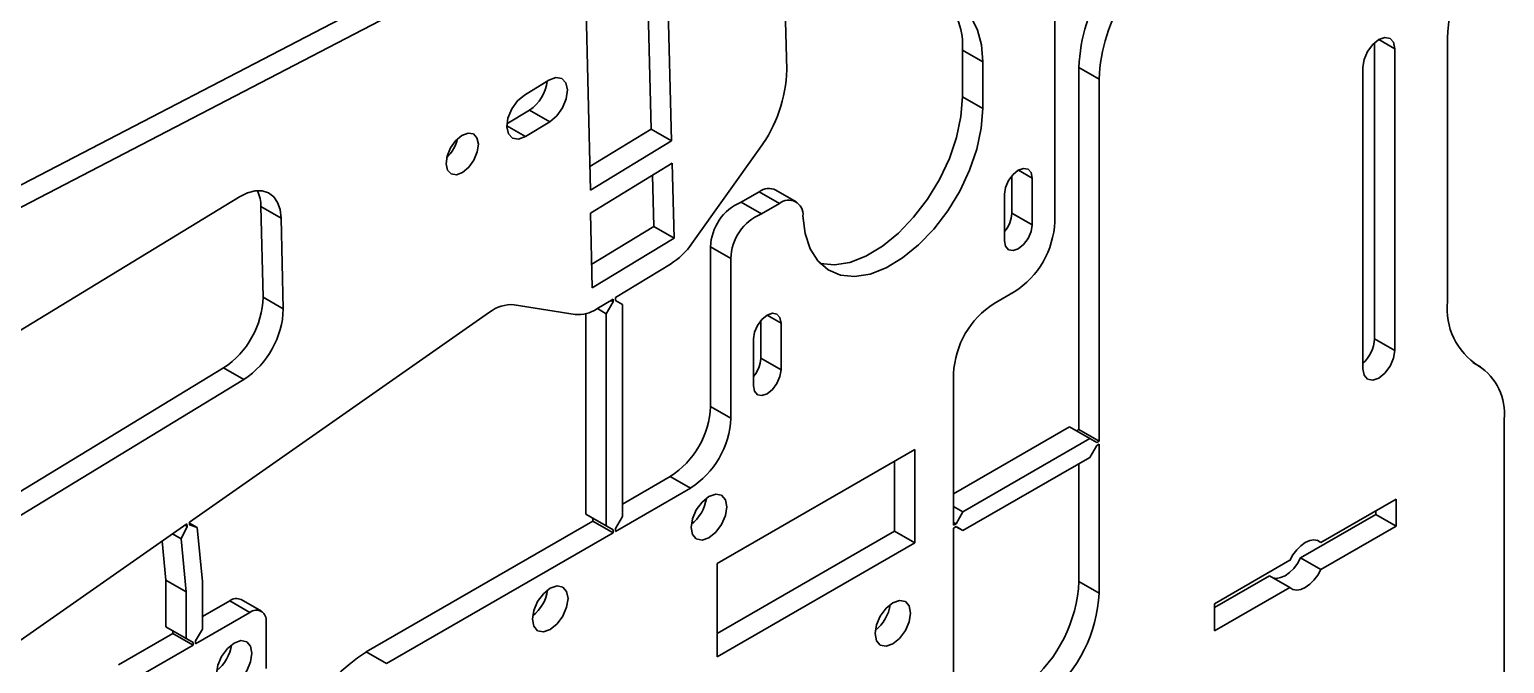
# Model space of a CAD drawing. Header units: millimetres. Extents: x 0 to 415, y 0 to 292.
# Drawn here: x 378.53 to 391.41, y 118.28 to 123.82 of the extents above; entities that cross this region are included whole.
import ezdxf

# ---------------------------------------------------------------- set-up
doc = ezdxf.new("R2010")
doc.units = ezdxf.units.MM

# ---------------------------------------------------------------- blocks, each defined once
blk = doc.blocks.new('SE57')
at = {"color": 7, "linetype": 'Continuous', "lineweight": 35}
for p, q in [((390.41, 120.877), (390.44, 120.946)), ((390.44, 120.946), (390.451, 121.014)), ((390.173, 120.853), (390.184, 120.798)), ((390.184, 120.798), (390.214, 120.764)), ((390.312, 120.773), (390.365, 120.816)), ((390.365, 120.816), (390.41, 120.877)), ((390.214, 120.764), (390.259, 120.755)), ((390.259, 120.755), (390.312, 120.773))]:
    blk.add_line(p, q, dxfattribs=at)
blk = doc.blocks.new('SE56')
blk.add_blockref('SE57', (0, 0))
blk = doc.blocks.new('SE59')
at = {"color": 7, "linetype": 'Continuous', "lineweight": 35}
for p, q in [((390.365, 123.748), (390.312, 123.729)), ((390.41, 123.739), (390.365, 123.748)), ((390.214, 123.626), (390.184, 123.556)), ((390.259, 123.687), (390.214, 123.626)), ((390.312, 123.729), (390.259, 123.687)), ((390.44, 123.705), (390.41, 123.739)), ((390.451, 123.649), (390.44, 123.705)), ((390.184, 123.556), (390.173, 123.489))]:
    blk.add_line(p, q, dxfattribs=at)
blk = doc.blocks.new('SE58')
blk.add_blockref('SE59', (0, 0))
blk = doc.blocks.new('SE127')
at = {"color": 7, "linetype": 'Continuous', "lineweight": 35}
for p, q in [((389.709, 118.974), (389.746, 119.01)), ((389.746, 119.01), (389.779, 119.054)), ((389.779, 119.054), (389.806, 119.102)), ((389.535, 118.946), (389.562, 118.929)), ((389.562, 118.929), (389.595, 118.923)), ((389.595, 118.923), (389.632, 118.929)), ((389.632, 118.929), (389.67, 118.946)), ((389.67, 118.946), (389.709, 118.974))]:
    blk.add_line(p, q, dxfattribs=at)
blk = doc.blocks.new('SE126')
blk.add_blockref('SE127', (0, 0))
blk = doc.blocks.new('SE129')
at = {"color": 7, "linetype": 'Continuous', "lineweight": 35}
for p, q in [((389.595, 119.274), (389.562, 119.23)), ((389.632, 119.31), (389.595, 119.274)), ((389.67, 119.338), (389.632, 119.31)), ((389.709, 119.355), (389.67, 119.338)), ((389.746, 119.361), (389.709, 119.355)), ((389.779, 119.355), (389.746, 119.361)), ((389.806, 119.338), (389.779, 119.355)), ((389.562, 119.23), (389.535, 119.182))]:
    blk.add_line(p, q, dxfattribs=at)
blk = doc.blocks.new('SE128')
blk.add_blockref('SE129', (0, 0))
blk = doc.blocks.new('SE317')
at = {"color": 7, "linetype": 'Continuous', "lineweight": 35}
for p, q in [((386.01, 118.764), (385.959, 118.696)), ((386.069, 118.812), (386.01, 118.764)), ((386.129, 118.832), (386.069, 118.812)), ((386.179, 118.823), (386.129, 118.832)), ((386.213, 118.784), (386.179, 118.823)), ((386.225, 118.722), (386.213, 118.784)), ((386.213, 118.646), (386.225, 118.722)), ((385.926, 118.618), (385.914, 118.542)), ((385.959, 118.696), (385.926, 118.618)), ((386.179, 118.569), (386.213, 118.646)), ((385.914, 118.542), (385.926, 118.48)), ((385.926, 118.48), (385.959, 118.442)), ((386.069, 118.452), (386.129, 118.501)), ((386.129, 118.501), (386.179, 118.569)), ((385.959, 118.442), (386.01, 118.432)), ((386.01, 118.432), (386.069, 118.452))]:
    blk.add_line(p, q, dxfattribs=at)
blk = doc.blocks.new('SE316')
blk.add_blockref('SE317', (0, 0))
blk = doc.blocks.new('SE325')
at = {"color": 7, "linetype": 'Continuous', "lineweight": 35}
for p, q in [((383.019, 118.891), (382.968, 118.822)), ((383.078, 118.939), (383.019, 118.891)), ((383.138, 118.959), (383.078, 118.939)), ((383.188, 118.949), (383.138, 118.959)), ((383.222, 118.911), (383.188, 118.949)), ((383.234, 118.849), (383.222, 118.911)), ((382.935, 118.745), (382.923, 118.669)), ((382.968, 118.822), (382.935, 118.745)), ((383.188, 118.695), (383.222, 118.773)), ((383.222, 118.773), (383.234, 118.849)), ((382.923, 118.669), (382.935, 118.607)), ((382.935, 118.607), (382.968, 118.568)), ((383.078, 118.579), (383.138, 118.627)), ((383.138, 118.627), (383.188, 118.695)), ((382.968, 118.568), (383.019, 118.559)), ((383.019, 118.559), (383.078, 118.579))]:
    blk.add_line(p, q, dxfattribs=at)
blk = doc.blocks.new('SE324')
blk.add_blockref('SE325', (0, 0))
blk = doc.blocks.new('SE327')
at = {"color": 7, "linetype": 'Continuous', "lineweight": 35}
for p, q in [((384.524, 119.759), (384.464, 119.739)), ((384.574, 119.75), (384.524, 119.759)), ((384.405, 119.691), (384.354, 119.623)), ((384.464, 119.739), (384.405, 119.691)), ((384.608, 119.711), (384.574, 119.75)), ((384.62, 119.649), (384.608, 119.711)), ((384.608, 119.573), (384.62, 119.649)), ((384.321, 119.545), (384.309, 119.469)), ((384.354, 119.623), (384.321, 119.545)), ((384.524, 119.427), (384.574, 119.496)), ((384.574, 119.496), (384.608, 119.573)), ((384.309, 119.469), (384.321, 119.407)), ((384.321, 119.407), (384.354, 119.369)), ((384.354, 119.369), (384.405, 119.359)), ((384.405, 119.359), (384.464, 119.379)), ((384.464, 119.379), (384.524, 119.427))]:
    blk.add_line(p, q, dxfattribs=at)
blk = doc.blocks.new('SE326')
blk.add_blockref('SE327', (0, 0))
blk = doc.blocks.new('SE329')
at = {"color": 7, "linetype": 'Continuous', "lineweight": 35}
for p, q in [((387.165, 122.588), (387.119, 122.551)), ((387.211, 122.604), (387.165, 122.588)), ((387.25, 122.597), (387.211, 122.604)), ((387.277, 122.567), (387.25, 122.597)), ((387.08, 122.498), (387.054, 122.438)), ((387.119, 122.551), (387.08, 122.498)), ((387.286, 122.519), (387.277, 122.567)), ((387.054, 122.438), (387.045, 122.38))]:
    blk.add_line(p, q, dxfattribs=at)
blk = doc.blocks.new('SE328')
blk.add_blockref('SE329', (0, 0))
blk = doc.blocks.new('SE331')
at = {"color": 7, "linetype": 'Continuous', "lineweight": 35}
for p, q in [((387.277, 122.052), (387.286, 122.11)), ((387.045, 121.972), (387.054, 121.924)), ((387.211, 121.939), (387.25, 121.992)), ((387.25, 121.992), (387.277, 122.052)), ((387.054, 121.924), (387.08, 121.894)), ((387.08, 121.894), (387.119, 121.886)), ((387.119, 121.886), (387.165, 121.902)), ((387.165, 121.902), (387.211, 121.939))]:
    blk.add_line(p, q, dxfattribs=at)
blk = doc.blocks.new('SE330')
blk.add_blockref('SE331', (0, 0))
blk = doc.blocks.new('SE333')
at = {"color": 7, "linetype": 'Continuous', "lineweight": 35}
for p, q in [((384.973, 121.323), (384.927, 121.286)), ((385.019, 121.339), (384.973, 121.323)), ((385.058, 121.331), (385.019, 121.339)), ((385.084, 121.301), (385.058, 121.331)), ((385.094, 121.253), (385.084, 121.301)), ((384.862, 121.173), (384.853, 121.115)), ((384.888, 121.233), (384.862, 121.173)), ((384.927, 121.286), (384.888, 121.233))]:
    blk.add_line(p, q, dxfattribs=at)
blk = doc.blocks.new('SE332')
blk.add_blockref('SE333', (0, 0))
blk = doc.blocks.new('SE335')
at = {"color": 7, "linetype": 'Continuous', "lineweight": 35}
for p, q in [((385.058, 120.727), (385.084, 120.787)), ((385.084, 120.787), (385.094, 120.845)), ((384.853, 120.706), (384.862, 120.658)), ((384.862, 120.658), (384.888, 120.628)), ((384.973, 120.637), (385.019, 120.674)), ((385.019, 120.674), (385.058, 120.727)), ((384.888, 120.628), (384.927, 120.621)), ((384.927, 120.621), (384.973, 120.637))]:
    blk.add_line(p, q, dxfattribs=at)
blk = doc.blocks.new('SE334')
blk.add_blockref('SE335', (0, 0))
blk = doc.blocks.new('SE349')
at = {"color": 7, "linetype": 'Continuous', "lineweight": 35}
for p, q in [((380.32, 118.46), (380.379, 118.481)), ((380.379, 118.481), (380.43, 118.471)), ((380.43, 118.471), (380.463, 118.433)), ((380.176, 118.267), (380.21, 118.344)), ((380.21, 118.344), (380.26, 118.412)), ((380.26, 118.412), (380.32, 118.46)), ((380.463, 118.433), (380.475, 118.371)), ((380.475, 118.371), (380.463, 118.295)), ((380.164, 118.191), (380.176, 118.267)), ((380.43, 118.217), (380.379, 118.149)), ((380.463, 118.295), (380.43, 118.217)), ((380.176, 118.129), (380.164, 118.191)), ((380.21, 118.09), (380.176, 118.129)), ((380.26, 118.081), (380.21, 118.09)), ((380.32, 118.101), (380.26, 118.081)), ((380.379, 118.149), (380.32, 118.101))]:
    blk.add_line(p, q, dxfattribs=at)
blk = doc.blocks.new('SE348')
blk.add_blockref('SE349', (0, 0))
blk = doc.blocks.new('SE377')
at = {"color": 7, "linetype": 'Continuous', "lineweight": 35}
for p, q in [((382.253, 122.846), (382.208, 122.783)), ((382.306, 122.891), (382.253, 122.846)), ((382.361, 122.912), (382.306, 122.891)), ((382.408, 122.905), (382.361, 122.912)), ((382.439, 122.871), (382.408, 122.905)), ((382.452, 122.816), (382.439, 122.871)), ((382.208, 122.783), (382.178, 122.712)), ((382.413, 122.677), (382.442, 122.748)), ((382.442, 122.748), (382.452, 122.816)), ((382.178, 122.712), (382.169, 122.644)), ((382.169, 122.644), (382.181, 122.589)), ((382.181, 122.589), (382.213, 122.556)), ((382.314, 122.569), (382.368, 122.614)), ((382.368, 122.614), (382.413, 122.677)), ((382.213, 122.556), (382.26, 122.549)), ((382.26, 122.549), (382.314, 122.569))]:
    blk.add_line(p, q, dxfattribs=at)
blk = doc.blocks.new('SE376')
blk.add_blockref('SE377', (0, 0))
blk = doc.blocks.new('SE387')
at = {"color": 7, "linetype": 'Continuous', "lineweight": 35}
for p, q in [((380.367, 122.357), (380.436, 122.391)), ((380.436, 122.391), (380.503, 122.409)), ((380.503, 122.409), (380.565, 122.409)), ((380.565, 122.409), (380.619, 122.391)), ((380.619, 122.391), (380.665, 122.357)), ((380.665, 122.357), (380.699, 122.307)), ((380.699, 122.307), (380.721, 122.244)), ((380.721, 122.244), (380.73, 122.169))]:
    blk.add_line(p, q, dxfattribs=at)
blk = doc.blocks.new('SE386')
blk.add_blockref('SE387', (0, 0))
blk = doc.blocks.new('SE399')
at = {"color": 7, "linetype": 'Continuous', "lineweight": 35}
for p, q in [((382.793, 123.194), (382.854, 123.245)), ((382.709, 123.044), (382.743, 123.123)), ((382.743, 123.123), (382.793, 123.194)), ((382.699, 122.967), (382.709, 123.044)), ((382.713, 122.905), (382.699, 122.967)), ((382.749, 122.867), (382.713, 122.905)), ((382.801, 122.859), (382.749, 122.867)), ((382.862, 122.882), (382.801, 122.859))]:
    blk.add_line(p, q, dxfattribs=at)
blk = doc.blocks.new('SE398')
blk.add_blockref('SE399', (0, 0))
blk = doc.blocks.new('SE401')
at = {"color": 7, "linetype": 'Continuous', "lineweight": 35}
for p, q in [((383.066, 123.374), (383.127, 123.397)), ((383.127, 123.397), (383.18, 123.389)), ((383.18, 123.389), (383.215, 123.351)), ((383.215, 123.351), (383.229, 123.289)), ((383.229, 123.289), (383.219, 123.213)), ((383.186, 123.133), (383.135, 123.062)), ((383.219, 123.213), (383.186, 123.133)), ((383.135, 123.062), (383.074, 123.011))]:
    blk.add_line(p, q, dxfattribs=at)
blk = doc.blocks.new('SE400')
blk.add_blockref('SE401', (0, 0))
blk = doc.blocks.new('SE535')
at = {"color": 7, "linetype": 'Continuous', "lineweight": 35}
for p, q in [((386.841, 122.955), (386.854, 123.127)), ((386.803, 122.773), (386.841, 122.955)), ((386.739, 122.588), (386.803, 122.773)), ((386.654, 122.406), (386.739, 122.588)), ((386.549, 122.233), (386.654, 122.406)), ((386.428, 122.075), (386.549, 122.233)), ((385.285, 122.189), (385.303, 122.035)), ((386.295, 121.936), (386.428, 122.075)), ((385.303, 122.035), (385.347, 121.903)), ((385.347, 121.903), (385.415, 121.796)), ((386.012, 121.737), (386.155, 121.822)), ((386.155, 121.822), (386.295, 121.936)), ((385.415, 121.796), (385.504, 121.719)), ((385.504, 121.719), (385.612, 121.673)), ((385.871, 121.682), (386.012, 121.737)), ((385.612, 121.673), (385.736, 121.661)), ((385.736, 121.661), (385.871, 121.682))]:
    blk.add_line(p, q, dxfattribs=at)
blk = doc.blocks.new('SE534')
blk.add_blockref('SE535', (0, 0))
blk = doc.blocks.new('SE537')
at = {"color": 7, "linetype": 'Continuous', "lineweight": 35}
for p, q in [((386.364, 124.092), (386.238, 124.065)), ((386.483, 124.091), (386.364, 124.092)), ((386.589, 124.061), (386.483, 124.091)), ((386.681, 124.003), (386.589, 124.061)), ((386.755, 123.919), (386.681, 124.003)), ((386.81, 123.811), (386.755, 123.919)), ((386.843, 123.682), (386.81, 123.811)), ((386.854, 123.535), (386.843, 123.682))]:
    blk.add_line(p, q, dxfattribs=at)
blk = doc.blocks.new('SE536')
blk.add_blockref('SE537', (0, 0))
blk = doc.blocks.new('SE691')
at = {"color": 7, "linetype": 'Continuous', "lineweight": 35}
for p, q in [((386.664, 123.057), (386.678, 123.229)), ((386.626, 122.875), (386.664, 123.057)), ((386.563, 122.69), (386.626, 122.875)), ((386.477, 122.508), (386.563, 122.69)), ((386.372, 122.335), (386.477, 122.508)), ((386.251, 122.177), (386.372, 122.335)), ((386.119, 122.038), (386.251, 122.177)), ((385.978, 121.924), (386.119, 122.038)), ((385.694, 121.784), (385.835, 121.839)), ((385.835, 121.839), (385.978, 121.924)), ((385.433, 121.776), (385.436, 121.775)), ((385.436, 121.775), (385.559, 121.763)), ((385.559, 121.763), (385.694, 121.784))]:
    blk.add_line(p, q, dxfattribs=at)
blk = doc.blocks.new('SE690')
blk.add_blockref('SE691', (0, 0))
blk = doc.blocks.new('SE699')
at = {"color": 7, "linetype": 'Continuous', "lineweight": 35}
for p, q in [((389.569, 119.112), (389.532, 119.076)), ((389.602, 119.156), (389.569, 119.112)), ((389.629, 119.204), (389.602, 119.156)), ((389.418, 119.025), (389.391, 119.029)), ((389.455, 119.031), (389.418, 119.025)), ((389.494, 119.048), (389.455, 119.031)), ((389.532, 119.076), (389.494, 119.048))]:
    blk.add_line(p, q, dxfattribs=at)
blk = doc.blocks.new('SE698')
blk.add_blockref('SE699', (0, 0))

msp = doc.modelspace()

# ---------------------------------------------------------------- linework, layer by layer
at = {"color": 7, "linetype": 'Continuous', "lineweight": 35}
for p, q in [((385.1431, 123.4649), (385.0968, 125.4151)), ((387.4837, 122.139), (387.4837, 124.9969)), ((384.136, 122.8447), (384.0894, 124.8094)), ((383.9592, 122.9468), (383.9175, 124.7049)), ((383.3826, 124.3793), (383.4292, 122.4146)), ((381.7098, 124.1504), (374.0996, 120.1944)), ((381.8866, 124.0483), (374.0395, 119.9692)), ((386.6776, 123.6374), (386.8543, 123.5354)), ((386.6776, 123.2291), (386.6776, 123.6374)), ((390.2743, 121.1159), (390.2743, 123.7015)), ((390.3121, 123.7295), (390.4511, 123.6493)), ((390.4511, 121.0139), (390.4511, 123.6493)), ((390.9115, 123.743), (390.9115, 121.4418)), ((386.8543, 123.1271), (386.8543, 123.5354)), ((390.1732, 123.4889), (390.1732, 120.8535)), ((383.0658, 123.3738), (382.8538, 123.2448)), ((387.6941, 123.4848), (387.8709, 123.3828)), ((387.6941, 120.3243), (387.6941, 123.4848)), ((387.8709, 120.2222), (387.8709, 123.3828)), ((386.6776, 123.2291), (386.8543, 123.1271)), ((382.8976, 123.1135), (382.7, 122.9933)), ((383.0744, 123.0115), (382.8976, 123.1135)), ((382.8623, 122.8825), (382.699, 122.9768)), ((383.0744, 123.0115), (382.8623, 122.8825)), ((383.4243, 122.6212), (383.9592, 122.9468)), ((383.4292, 122.4146), (384.136, 122.8447)), ((384.136, 122.8447), (383.9592, 122.9468)), ((384.907, 122.7799), (384.3154, 121.949)), ((384.1443, 122.6485), (383.4303, 122.2141)), ((384.1597, 121.9963), (384.1443, 122.6485)), ((387.1654, 122.5881), (387.2857, 122.5187)), ((383.9724, 122.5439), (383.9829, 122.0983)), ((387.1089, 122.2125), (387.1089, 122.5392)), ((387.2857, 122.1105), (387.2857, 122.5187)), ((380.3666, 122.3569), (376.544, 120.0309)), ((384.7449, 122.3094), (384.9033, 122.4009)), ((385.0801, 122.2988), (384.9033, 122.4009)), ((385.2251, 122.3132), (385.0483, 122.4152)), ((387.0452, 122.3799), (387.0452, 121.9717)), ((380.7296, 122.1693), (380.5528, 122.2714)), ((380.5715, 121.481), (380.5528, 122.2714)), ((383.4303, 122.2141), (383.4458, 121.5618)), ((384.7449, 122.3094), (384.9217, 122.2074)), ((384.9217, 122.2074), (385.0801, 122.2988)), ((387.1089, 122.2125), (387.2857, 122.1105)), ((380.7483, 121.379), (380.7296, 122.1693)), ((383.9829, 122.0983), (383.4409, 121.7685)), ((384.1597, 121.9963), (383.9829, 122.0983)), ((383.4458, 121.5618), (384.1597, 121.9963)), ((384.6552, 121.8167), (384.4785, 121.9188)), ((384.4785, 121.9188), (384.4785, 120.5266)), ((384.6552, 121.8167), (384.6552, 120.4245)), ((384.1289, 121.7689), (383.6487, 121.4767)), ((380.5715, 121.481), (380.7483, 121.379)), ((383.6275, 121.4638), (383.4864, 121.3779)), ((383.6275, 121.4396), (383.5673, 121.3355)), ((383.6071, 121.4514), (383.6275, 121.4396)), ((383.6275, 121.4638), (383.6275, 121.4396)), ((383.6487, 121.4767), (383.6487, 121.4519)), ((383.7088, 121.4171), (383.6487, 121.4519)), ((386.9533, 121.4246), (387.1301, 121.5266)), ((379.9285, 119.5157), (382.5485, 121.3478)), ((383.2968, 121.3291), (382.7644, 121.4138)), ((383.3906, 119.5842), (383.3906, 121.3356)), ((383.5673, 121.3355), (383.49, 121.3801)), ((383.5673, 121.3355), (383.5673, 119.4822)), ((383.7088, 121.4171), (383.7088, 119.5638)), ((384.9734, 121.3227), (385.0936, 121.2533)), ((384.9169, 120.9471), (384.9169, 121.2737)), ((385.0936, 120.845), (385.0936, 121.2533)), ((384.8532, 121.1145), (384.8532, 120.7062)), ((390.2743, 121.1159), (390.4511, 121.0139)), ((384.9169, 120.9471), (385.0936, 120.845)), ((376.4051, 118.5374), (380.2277, 120.8634)), ((380.4044, 120.7613), (380.2277, 120.8634)), ((386.5998, 119.4884), (386.5998, 120.8122)), ((391.1993, 120.8713), (391.1322, 120.91)), ((391.1815, 120.8809), (391.1394, 120.9052)), ((376.5819, 118.4353), (380.4044, 120.7613)), ((384.4785, 120.5266), (384.6552, 120.4245)), ((391.4064, 116.4738), (391.4064, 120.4134)), ((386.5998, 119.7619), (387.6128, 120.3467)), ((387.7896, 120.2447), (387.6128, 120.3467)), ((387.6729, 120.312), (387.6941, 120.3243)), ((387.6941, 120.3243), (387.8709, 120.2222)), ((386.2604, 120.1509), (384.535, 119.1548)), ((386.2604, 119.3343), (386.2604, 120.1509)), ((387.7896, 120.2447), (386.6811, 119.6048)), ((387.8497, 120.21), (387.7896, 120.2447)), ((387.7896, 120.0814), (387.8497, 120.1855)), ((387.8497, 120.21), (387.8709, 120.2222)), ((387.8497, 120.1855), (387.8709, 120.1977)), ((387.8709, 118.8961), (387.8709, 120.1977)), ((386.0836, 119.4364), (386.0836, 120.0488)), ((387.7896, 120.0814), (386.6811, 119.4414)), ((387.6941, 118.9981), (387.6941, 120.0263)), ((384.1249, 119.9142), (383.7088, 119.674)), ((384.3017, 119.8122), (384.1249, 119.9142)), ((384.3017, 119.8122), (383.6487, 119.4352)), ((386.5998, 119.6517), (386.6811, 119.6048)), ((389.8057, 119.3385), (390.4625, 119.7176)), ((390.4625, 119.7176), (390.4625, 119.4808)), ((376.5847, 117.1775), (379.9074, 119.501)), ((379.9096, 119.4779), (379.9074, 119.501)), ((379.9307, 119.4926), (379.9285, 119.5157)), ((379.9292, 119.5081), (379.9968, 119.4691)), ((383.4507, 119.525), (381.4732, 118.3835)), ((383.3906, 119.5842), (383.5673, 119.4822)), ((383.4507, 119.5495), (383.3906, 119.5842)), ((383.6275, 119.4474), (383.4507, 119.5495)), ((383.4507, 119.5495), (383.4507, 119.525)), ((383.4507, 119.525), (383.6275, 119.423)), ((383.6487, 119.4597), (383.7088, 119.5638)), ((386.5998, 119.5129), (386.621, 119.5006)), ((386.5998, 119.4884), (386.621, 119.5006)), ((386.6811, 119.6048), (386.621, 119.5006)), ((390.2857, 119.5828), (389.629, 119.2037)), ((390.2857, 119.5828), (390.2857, 119.6155)), ((390.2857, 119.5828), (390.4625, 119.4808)), ((379.8562, 119.3707), (379.7822, 119.4134)), ((379.9096, 119.4779), (379.8562, 119.3707)), ((379.8562, 119.3707), (379.9011, 118.9074)), ((379.8903, 119.489), (379.9096, 119.4779)), ((379.9968, 119.4691), (379.9307, 119.4927)), ((379.9968, 119.4691), (380.0425, 118.9977)), ((383.6275, 119.423), (381.65, 118.2814)), ((383.5673, 119.4822), (383.6275, 119.4474)), ((383.6275, 119.4474), (383.6275, 119.423)), ((383.6487, 119.4597), (383.6487, 119.4352)), ((384.535, 118.5424), (386.0836, 119.4364)), ((386.0836, 119.4364), (386.2604, 119.3343)), ((386.5998, 119.4639), (386.621, 119.4762)), ((386.5998, 118.1401), (386.5998, 119.4639)), ((386.621, 119.4762), (386.6811, 119.4414)), ((386.6811, 119.4414), (386.621, 119.4761)), ((389.8057, 119.1017), (390.4625, 119.4808)), ((379.7243, 119.0095), (379.6913, 119.3499)), ((384.535, 118.3383), (386.2604, 119.3343)), ((389.773, 119.3574), (389.8057, 119.3385)), ((384.535, 119.1548), (384.535, 118.3383)), ((388.8785, 118.8032), (389.5353, 119.1823)), ((389.629, 119.2037), (389.8057, 119.1017)), ((379.7243, 119.0095), (379.9011, 118.9074)), ((379.7243, 118.6027), (379.7243, 119.0095)), ((380.0425, 118.9977), (380.0425, 118.5823)), ((387.6941, 118.9981), (387.8709, 118.8961)), ((389.3585, 119.0476), (388.8785, 118.7705)), ((389.5353, 118.9455), (389.3585, 119.0476)), ((379.9011, 118.9074), (379.9011, 118.5006)), ((388.8785, 118.5664), (389.5353, 118.9455)), ((380.4574, 118.7279), (379.9824, 118.4537)), ((380.2806, 118.8299), (380.0425, 118.6925)), ((380.4574, 118.7279), (380.2806, 118.8299)), ((380.5574, 118.7378), (380.3806, 118.8398)), ((388.8785, 118.8032), (388.8785, 118.5664)), ((379.7243, 118.6027), (379.9011, 118.5006)), ((379.7844, 118.568), (379.7243, 118.6027)), ((380.5988, 118.2379), (380.5988, 118.6462)), ((379.7844, 118.5435), (379.3094, 118.2693)), ((379.9612, 118.4659), (379.7844, 118.568)), ((379.7844, 118.5435), (379.7844, 118.568)), ((379.9612, 118.4414), (379.7844, 118.5435)), ((379.9011, 118.5006), (379.9612, 118.4659)), ((379.9612, 118.4414), (379.9612, 118.4659)), ((379.9824, 118.4782), (380.0425, 118.5823)), ((379.9824, 118.4537), (379.9824, 118.4782)), ((379.9612, 118.4414), (379.4862, 118.1672)), ((381.4732, 118.3835), (381.65, 118.2814))]:
    msp.add_line(p, q, dxfattribs=at)
for centre, radius, start, end in [((392.6603, 123.68), 1.75, 147.67974, 177.93715), ((389.1554, 123.4315), 1.4622, 147.37276, 177.90984), ((386.0596, 123.6782), 0.6193, 356.21939, 40.72504), ((389.3322, 123.3294), 1.4622, 147.37276, 177.90984), ((382.7021, 123.4058), 0.3517, 303.77886, 353.34276), ((383.9509, 123.4926), 1.1925, 323.3007, 358.66843), ((381.9502, 122.9381), 0.3273, 313.39253, 346.61296), ((380.2438, 122.275), 0.309, 359.32693, 25.97794), ((384.9876, 122.2895), 0.1396, 64.20215, 127.10829), ((385.1602, 122.2022), 0.1255, 353.86819, 129.66493), ((384.9133, 121.9083), 0.435, 112.7805, 178.62186), ((385.0901, 121.8063), 0.435, 112.7805, 178.62186), ((386.8446, 122.2258), 0.2646, 319.30641, 357.12072), ((386.716, 122.1739), 0.7684, 302.60551, 357.39449), ((383.7764, 122.3206), 0.6547, 302.57362, 325.41498), ((379.804, 121.5038), 0.7679, 303.48576, 358.30209), ((391.4982, 121.3788), 0.5902, 173.8715, 237.53404), ((379.9808, 121.4017), 0.7679, 303.48576, 358.30209), ((382.7398, 121.1079), 0.3069, 85.41275, 128.5616), ((383.3242, 121.6154), 0.2876, 264.5279, 304.33641), ((387.3674, 120.7773), 0.7684, 122.6056, 177.39445), ((389.9657, 121.1322), 0.3091, 312.19385, 356.97668), ((384.6526, 120.9604), 0.2646, 319.30589, 357.12124), ((390.9175, 120.4659), 0.4918, 353.87106, 57.53437), ((383.7108, 120.5615), 0.7684, 302.60538, 357.39467), ((383.8876, 120.4595), 0.7684, 302.60538, 357.39467), ((384.0948, 119.7724), 0.3501, 308.03176, 351.97382), ((386.4428, 119.0621), 1.253, 309.88731, 357.07274), ((382.7088, 118.9723), 0.3501, 308.03187, 351.97359), ((386.6196, 118.9601), 1.253, 309.88731, 357.07274), ((380.3392, 118.7482), 0.1006, 65.69265, 125.61744), ((380.5126, 118.6602), 0.0873, 350.7862, 129.20304), ((385.6999, 118.8454), 0.3501, 308.03189, 351.97343), ((379.95, 118.4942), 0.3501, 308.03207, 351.97339), ((382.3014, 117.0889), 1.5368, 122.60548, 177.39452)]:
    msp.add_arc(centre, radius, start, end, dxfattribs=at)
for p in [(379.9307, 119.4927), (379.9307, 119.4926)]:
    msp.add_point(p, dxfattribs=at)

# ---------------------------------------------------------------- block references
for name in ['SE536', 'SE58', 'SE400', 'SE398', 'SE690', 'SE534', 'SE376', 'SE328', 'SE386', 'SE330', 'SE332', 'SE56', 'SE334', 'SE326', 'SE128', 'SE698', 'SE126', 'SE324', 'SE316', 'SE348']:
    msp.add_blockref(name, (0, 0))

doc.saveas('drawing.dxf')
